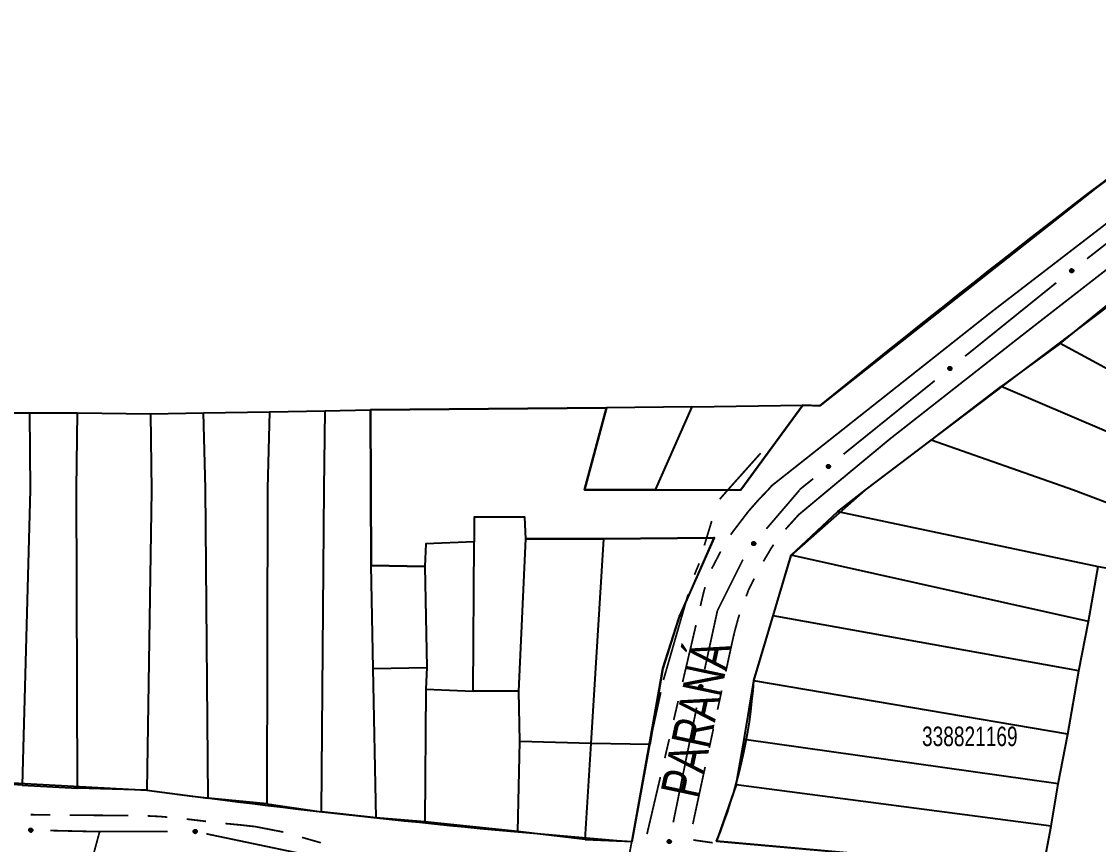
# Model space of a CAD drawing. Extents: x 203614 to 206284, y 4847494 to 4848495.
# Drawn here: x 203718.2 to 203828.6, y 4847923.9 to 4848008.3 of the extents above; entities that cross this region are included whole.
import ezdxf

# ---------------------------------------------------------------- set-up
doc = ezdxf.new("R2010")
doc.units = 0
doc.header["$LTSCALE"] = 1.5
doc.header["$MEASUREMENT"] = 0
doc.linetypes.add('PHANTOMX2', pattern=[5, 2.5, -0.5, 0.5, -0.5, 0.5, -0.5])
for name, color, linetype in [('CD-MALHA-LOTES', 40, 'CONTINUOUS'), ('CD_TXT_QUADRA', 7, 'CONTINUOUS'), ('HD-VALAS-DRENOS', 170, 'CONTINUOUS'), ('RU-QUADRAS', 210, 'CONTINUOUS'), ('SV-EIXO-RUA-N-PAV', 6, 'CONTINUOUS'), ('SV-RUA-NAO-PAV-S-GUIA-C-GUIA', 7, 'PHANTOMX2'), ('SV-TXT-RUA-N-PAV-S-GUIA-C-GUIA', 7, 'CONTINUOUS')]:
    doc.layers.add(name, color=color, linetype=linetype)
doc.styles.add('ARIAL', font='ARIAL.TTF')

msp = doc.modelspace()

# ---------------------------------------------------------------- linework, layer by layer
at = {"layer": 'CD-MALHA-LOTES'}
for points in [[(203846.727266, 4848005.032799), (203828.272057, 4847991.216603), (203800, 4847968.878741), (203798.269735, 4847968.979589)], [(203824.634254, 4847975.28288), (203830.696265, 4847980.242707)], [(203824.634254, 4847975.28288), (203818.572243, 4847970.874145)], [(203847.780114, 4847962.745539), (203824.634254, 4847975.28288)], [(203811.408049, 4847965.363226), (203818.572243, 4847970.874145)], [(203845.192272, 4847959.44269), (203843.440266, 4847960.265626), (203818.572243, 4847970.874145)], [(203749.307964, 4847968.3745), (203753.946978, 4847968.475348)], [(203778.150532, 4847968.677044), (203753.946978, 4847968.475348)], [(203753.946978, 4847968.475348), (203754.047078, 4847952.534308)], [(203783.13286, 4847960.284731), (203775.898969, 4847960.284856), (203778.150532, 4847968.677044)], [(203786.873896, 4847968.777892), (203778.150532, 4847968.677044)], [(203786.873896, 4847968.777892), (203783.13286, 4847960.284731)], [(203786.873896, 4847968.777892), (203798.269735, 4847968.979589)], [(203798.269735, 4847968.979589), (203791.927493, 4847960.284579)], [(203711.84288, 4847968.172804), (203719.003098, 4847968.172804)], [(203719.003098, 4847968.172804), (203719.09928, 4847960.285836), (203718.253979, 4847930.0242)], [(203719.003098, 4847968.172804), (203723.944657, 4847968.172804)], [(203723.932204, 4847929.72001), (203723.843809, 4847960.407497), (203723.944657, 4847968.172804)], [(203723.944657, 4847968.172804), (203731.407419, 4847968.071955)], [(203731.407419, 4847968.071955), (203731.508267, 4847960.205801), (203731.029986, 4847929.517216)], [(203731.407419, 4847968.071955), (203736.853219, 4847968.172804)], [(203736.853219, 4847968.172804), (203743.610044, 4847968.273652)], [(203737.316593, 4847928.706041), (203737.054915, 4847960.407497), (203736.853219, 4847968.172804)], [(203743.610044, 4847968.273652), (203743.408348, 4847960.407497), (203743.349707, 4847928.097659)], [(203743.610044, 4847968.273652), (203749.307964, 4847968.3745)], [(203748.926536, 4847927.286484), (203749.207116, 4847960.407497), (203749.307964, 4847968.3745)], [(203801.856255, 4847958.063469), (203804.657173, 4847960.265626), (203811.408049, 4847965.363226)], [(203837.992645, 4847955.706396), (203826.011984, 4847960.265626), (203811.408049, 4847965.363226)], [(203783.13286, 4847960.284731), (203791.927493, 4847960.284579)], [(203769.864991, 4847955.272024), (203769.763595, 4847957.502755), (203764.592354, 4847957.502755), (203764.592354, 4847954.967833)], [(203797.051838, 4847953.581813), (203801.856255, 4847958.063469)], [(203801.856255, 4847958.063469), (203828.514533, 4847952.44123)], [(203769.155213, 4847939.656904), (203769.864991, 4847955.272024)], [(203769.864991, 4847955.272024), (203777.875345, 4847955.272024)], [(203776.557186, 4847934.282869), (203777.875345, 4847955.272024)], [(203777.875345, 4847955.272024), (203789.181097, 4847955.37342)], [(203789.181097, 4847955.37342), (203785.632206, 4847947.363067), (203783.908459, 4847941.989032), (203782.5903, 4847934.181472)], [(203764.592354, 4847954.967833), (203759.623906, 4847954.765039), (203759.52251, 4847952.432911)], [(203764.490957, 4847939.656904), (203764.592354, 4847954.967833)], [(203795.214886, 4847947.390262), (203797.051838, 4847953.581813)], [(203827.52495, 4847946.808938), (203797.051838, 4847953.581813)], [(203754.047078, 4847952.534308), (203759.52251, 4847952.432911)], [(203754.249872, 4847941.989032), (203754.047078, 4847952.534308)], [(203759.52251, 4847952.432911), (203759.725303, 4847942.090429)], [(203827.52495, 4847946.808938), (203828.514533, 4847952.44123)], [(203828.514533, 4847952.44123), (203837.294052, 4847950.885538)], [(203793.259449, 4847940.726974), (203795.214886, 4847947.390262)], [(203826.535143, 4847941.739872), (203795.214886, 4847947.390262)], [(203826.535143, 4847941.739872), (203827.52495, 4847946.808938)], [(203754.249872, 4847941.989032), (203759.725303, 4847942.090429)], [(203754.554062, 4847926.678103), (203754.249872, 4847941.989032)], [(203759.725303, 4847942.090429), (203759.623906, 4847939.859698)], [(203825.421585, 4847935.244508), (203826.535143, 4847941.739872)], [(203759.623906, 4847939.859698), (203759.52251, 4847926.272516)], [(203759.623906, 4847939.859698), (203764.490957, 4847939.656904)], [(203792.253127, 4847934.712358), (203793.259449, 4847940.726974)], [(203825.421585, 4847935.244508), (203793.259449, 4847940.726974)], [(203769.155213, 4847939.656904), (203764.490957, 4847939.656904)], [(203769.25661, 4847934.485663), (203769.155213, 4847939.656904)], [(203769.053816, 4847925.258547), (203769.25661, 4847934.485663)], [(203776.557186, 4847934.282869), (203769.25661, 4847934.485663)], [(203775.948804, 4847924.447372), (203776.557186, 4847934.282869)], [(203782.5903, 4847934.181472), (203776.557186, 4847934.282869)], [(203791.424274, 4847930.053977), (203792.253127, 4847934.712358)], [(203824.414888, 4847930.173354), (203792.253127, 4847934.712358)], [(203824.414888, 4847930.173354), (203825.421585, 4847935.244508)], [(203775.948804, 4847924.447372), (203780.765156, 4847924.244578), (203782.5903, 4847934.181472)], [(203718.253979, 4847930.0242), (203710.852007, 4847930.531185)], [(203718.253979, 4847930.0242), (203723.932204, 4847929.72001)], [(203791.424274, 4847930.053977), (203789.40915, 4847924.275182), (203822.859347, 4847921.322812)], [(203823.70459, 4847925.80981), (203791.424274, 4847930.053977)], [(203823.70459, 4847925.80981), (203824.414888, 4847930.173354)], [(203731.029986, 4847929.517216), (203723.932204, 4847929.72001)], [(203731.029986, 4847929.517216), (203737.316593, 4847928.706041)], [(203743.349707, 4847928.097659), (203737.316593, 4847928.706041)], [(203743.349707, 4847928.097659), (203748.926536, 4847927.286484)], [(203754.554062, 4847926.678103), (203748.926536, 4847927.286484)], [(203759.52251, 4847926.272516), (203754.554062, 4847926.678103)], [(203769.053816, 4847925.258547), (203759.52251, 4847926.272516)], [(203822.859347, 4847921.322812), (203823.70459, 4847925.80981)], [(203775.948804, 4847924.447372), (203769.053816, 4847925.258547)]]:
    msp.add_lwpolyline(points, dxfattribs=at)
at = {"layer": 'CD-MALHA-LOTES', "linetype": 'Continuous'}
for p in [(203789.181097, 4847955.37342), (203785.63, 4847947.36)]:
    msp.add_point(p, dxfattribs=at)
at = {"layer": 'HD-VALAS-DRENOS', "const_width": 0.18, "flags": 128}
for points in [[(203790.59, 4847960.29), (203793.94, 4847964.04)], [(203789.75, 4847959.33), (203790.59, 4847960.29)], [(203788.17, 4847954.59), (203788.93, 4847957.1)], [(203787.16, 4847951.59), (203787.64, 4847952.75)], [(203783.98, 4847940.8), (203786.5, 4847949.55)], [(203783.71, 4847939.55), (203782.33, 4847933.19), (203781.86, 4847930.56), (203780.14, 4847920.97)]]:
    msp.add_lwpolyline(points, dxfattribs=at)
at = {"layer": 'RU-QUADRAS', "linetype": 'Continuous'}
msp.add_lwpolyline([(203689.71, 4847931.75), (203731.03, 4847929.52, 0.0136883767), (203780.77, 4847924.24), (203783.91, 4847941.99), (203785.548148, 4847947.104451), (203789.181097, 4847955.37342), (203777.875345, 4847955.272024), (203769.864991, 4847955.272024), (203769.763595, 4847957.502755), (203764.592354, 4847957.502755), (203764.592354, 4847954.967833), (203759.623906, 4847954.765039), (203759.52251, 4847952.432911), (203754.047078, 4847952.534308), (203753.946978, 4847968.475348), (203778.150532, 4847968.677044), (203775.898969, 4847960.284856), (203783.13286, 4847960.284731), (203791.927493, 4847960.284579), (203798.269735, 4847968.979589), (203798.464263, 4847968.968771), (203800, 4847968.88, -0.0132372274), (203846.73, 4848005.03)], format="xyb", dxfattribs=at)
at = {"layer": 'RU-QUADRAS', "color": 6, "linetype": 'Continuous'}
msp.add_lwpolyline([(203789.42, 4847924.28, 0.0803050394), (203793.24, 4847940.75), (203797.06, 4847953.57), (203804.66, 4847960.27), (203837.48, 4847985.1), (203848.85, 4847994.33), (203855.67, 4847997.43, -0.0264637742), (203877.4, 4847972.6, -0.1219866151), (203877.99, 4847965.91), (203874.85, 4847952.72), (203864.03, 4847918.46), (203830.23, 4847920.62)], format="xyb", close=True, dxfattribs=at)
at = {"layer": 'SV-EIXO-RUA-N-PAV', "const_width": 0.18, "flags": 128}
for points in [[(203836.855892, 4847991.34377), (203827.387454, 4847983.971614)], [(203824.233292, 4847981.511725), (203814.891167, 4847973.980144)], [(203811.777126, 4847971.469617), (203802.435001, 4847963.938036)], [(203798.542449, 4847960.799878), (203797.91, 4847960.29)], [(203799.32096, 4847961.427509), (203798.542449, 4847960.799878)], [(203794.533486, 4847956.295914), (203797.785946, 4847960.093479)], [(203797.785946, 4847960.093479), (203797.92, 4847960.25)], [(203789.51, 4847947.9), (203792.124793, 4847953.129586)], [(203788.202247, 4847941.887432), (203789.477451, 4847947.750354)], [(203789.477451, 4847947.750354), (203789.51, 4847947.9)], [(203784.984723, 4847926.214426), (203787.380482, 4847937.972842)], [(203721.163495, 4847925.372894), (203725.162431, 4847925.280632)], [(203726.21, 4847925.28), (203723.074705, 4847913.696826)], [(203725.162431, 4847925.280632), (203725.19, 4847925.28)], [(203725.19, 4847925.28), (203733.162424, 4847925.281085)], [(203737.137439, 4847925.039251), (203748.88172, 4847922.575138)]]:
    msp.add_lwpolyline(points, dxfattribs=at)
at = {"layer": 'SV-EIXO-RUA-N-PAV', "flags": 128}
for points in [[(203825.990378, 4847982.744333), (203825.985025, 4847982.695718), (203825.970483, 4847982.655031), (203825.948587, 4847982.624587), (203825.922224, 4847982.602729), (203825.892734, 4847982.583406), (203825.858704, 4847982.570483), (203825.817757, 4847982.564507), (203825.768952, 4847982.569535), (203825.728251, 4847982.587171), (203825.697255, 4847982.60704), (203825.672881, 4847982.633218), (203825.654589, 4847982.662181), (203825.642334, 4847982.697973), (203825.636683, 4847982.739528), (203825.642926, 4847982.788481), (203825.657456, 4847982.828272), (203825.679408, 4847982.857163), (203825.705881, 4847982.881501), (203825.736224, 4847982.900868), (203825.769702, 4847982.91336), (203825.811552, 4847982.918975), (203825.859786, 4847982.912172), (203825.899638, 4847982.898134), (203825.92883, 4847982.876593), (203825.952204, 4847982.849991), (203825.971945, 4847982.820649), (203825.986359, 4847982.786981), (203825.990378, 4847982.744333)], [(203813.515093, 4847972.72936), (203813.510565, 4847972.680662), (203813.496715, 4847972.639734), (203813.475338, 4847972.608923), (203813.449349, 4847972.586622), (203813.420191, 4847972.566801), (203813.386384, 4847972.553304), (203813.345545, 4847972.546634), (203813.296662, 4847972.550834), (203813.255668, 4847972.567777), (203813.22434, 4847972.587119), (203813.199525, 4847972.61288), (203813.180745, 4847972.641528), (203813.167885, 4847972.677108), (203813.161531, 4847972.718561), (203813.166943, 4847972.767613), (203813.180797, 4847972.807644), (203813.202256, 4847972.836903), (203813.228312, 4847972.861686), (203813.258323, 4847972.881565), (203813.291584, 4847972.894623), (203813.333333, 4847972.900946), (203813.381676, 4847972.894962), (203813.42176, 4847972.881601), (203813.451313, 4847972.860558), (203813.475134, 4847972.834356), (203813.49537, 4847972.805352), (203813.510352, 4847972.771934), (203813.515093, 4847972.72936)], [(203801.058927, 4847962.687253), (203801.054399, 4847962.638554), (203801.040549, 4847962.597626), (203801.019172, 4847962.566815), (203800.993183, 4847962.544514), (203800.964025, 4847962.524693), (203800.930218, 4847962.511196), (203800.889379, 4847962.504527), (203800.840496, 4847962.508726), (203800.799502, 4847962.52567), (203800.768173, 4847962.545011), (203800.743359, 4847962.570773), (203800.724578, 4847962.599421), (203800.711719, 4847962.635001), (203800.705365, 4847962.676454), (203800.710777, 4847962.725505), (203800.724631, 4847962.765536), (203800.74609, 4847962.794795), (203800.772146, 4847962.819579), (203800.802157, 4847962.839457), (203800.835418, 4847962.852515), (203800.877167, 4847962.858838), (203800.92551, 4847962.852855), (203800.965594, 4847962.839493), (203800.995146, 4847962.818451), (203801.018968, 4847962.792248), (203801.039204, 4847962.763245), (203801.054186, 4847962.729827), (203801.058927, 4847962.687253)], [(203793.055431, 4847954.739367), (203793.05097, 4847954.788071), (203793.057096, 4847954.830843), (203793.072472, 4847954.865046), (203793.093941, 4847954.891727), (203793.118979, 4847954.916549), (203793.149744, 4847954.936006), (203793.188674, 4847954.950037), (203793.237499, 4847954.954855), (203793.280902, 4847954.9457), (203793.315241, 4847954.932419), (203793.344351, 4847954.911635), (203793.368058, 4847954.886907), (203793.387211, 4847954.854282), (203793.401045, 4847954.814692), (203793.404702, 4847954.765479), (203793.398409, 4847954.723588), (203793.382667, 4847954.690896), (203793.361586, 4847954.661762), (203793.335721, 4847954.636727), (203793.305411, 4847954.617802), (203793.265525, 4847954.603945), (203793.216904, 4847954.60098), (203793.175051, 4847954.606779), (203793.142146, 4847954.622058), (203793.113932, 4847954.643458), (203793.08873, 4847954.668268), (203793.067884, 4847954.698379), (203793.055431, 4847954.739367)], [(203787.681897, 4847940.012998), (203787.654874, 4847940.053763), (203787.639984, 4847940.094324), (203787.637303, 4847940.131728), (203787.643552, 4847940.165399), (203787.653825, 4847940.199127), (203787.671684, 4847940.230846), (203787.699304, 4847940.261659), (203787.740006, 4847940.289055), (203787.78256, 4847940.301577), (203787.81909, 4847940.306168), (203787.854576, 4847940.301673), (203787.887173, 4847940.291145), (203787.919507, 4847940.271504), (203787.950461, 4847940.243209), (203787.977017, 4847940.201614), (203787.991342, 4847940.161749), (203787.992985, 4847940.125501), (203787.988241, 4847940.089855), (203787.977341, 4847940.055548), (203787.95963, 4847940.024513), (203787.931085, 4847939.993399), (203787.889684, 4847939.967732), (203787.850086, 4847939.952991), (203787.813872, 4847939.950839), (203787.778883, 4847939.9563), (203787.74493, 4847939.966192), (203787.712298, 4847939.982817), (203787.681897, 4847940.012998)], [(203719.022924, 4847925.532391), (203719.057814, 4847925.566665), (203719.094809, 4847925.588988), (203719.131023, 4847925.598725), (203719.165268, 4847925.598985), (203719.200333, 4847925.595306), (203719.234866, 4847925.583796), (203719.270365, 4847925.562531), (203719.304993, 4847925.527774), (203719.325369, 4847925.488373), (203719.336815, 4847925.45338), (203719.339143, 4847925.417687), (203719.334997, 4847925.383683), (203719.321856, 4847925.348207), (203719.299955, 4847925.312442), (203719.264162, 4847925.278469), (203719.227743, 4847925.256833), (203719.192467, 4847925.248335), (203719.156569, 4847925.246222), (203719.120816, 4847925.250408), (203719.086982, 4847925.261901), (203719.051013, 4847925.284017), (203719.017949, 4847925.319789), (203718.995955, 4847925.355866), (203718.986964, 4847925.391013), (203718.98568, 4847925.426402), (203718.988943, 4847925.461616), (203718.999067, 4847925.496812), (203719.022924, 4847925.532391)], [(203735.871986, 4847925.417238), (203735.91255, 4847925.444561), (203735.953001, 4847925.459748), (203735.990385, 4847925.462705), (203736.024101, 4847925.456704), (203736.057903, 4847925.446679), (203736.089752, 4847925.429053), (203736.120768, 4847925.401661), (203736.148462, 4847925.361161), (203736.161297, 4847925.318701), (203736.166156, 4847925.282205), (203736.161923, 4847925.246688), (203736.151634, 4847925.214014), (203736.132232, 4847925.181536), (203736.104165, 4847925.150375), (203736.062767, 4847925.123514), (203736.023008, 4847925.108896), (203735.986774, 4847925.106986), (203735.951094, 4847925.111468), (203735.916707, 4847925.122116), (203735.885543, 4847925.139598), (203735.85422, 4847925.167913), (203735.828249, 4847925.209125), (203735.813217, 4847925.248613), (203735.810799, 4847925.284811), (203735.816002, 4847925.319839), (203735.825644, 4847925.353864), (203735.842029, 4847925.386617), (203735.871986, 4847925.417238)], [(203784.44888, 4847924.13588), (203784.421322, 4847924.176285), (203784.405899, 4847924.216646), (203784.402726, 4847924.254012), (203784.408531, 4847924.287763), (203784.418358, 4847924.321622), (203784.435799, 4847924.353574), (203784.46301, 4847924.384749), (203784.503348, 4847924.412678), (203784.545733, 4847924.425759), (203784.5822, 4847924.430831), (203784.617742, 4847924.426804), (203784.650474, 4847924.416706), (203784.683065, 4847924.397492), (203784.714388, 4847924.369607), (203784.74149, 4847924.328366), (203784.756338, 4847924.288693), (203784.758459, 4847924.25247), (203784.754185, 4847924.216765), (203784.743737, 4847924.182317), (203784.726437, 4847924.151052), (203784.698304, 4847924.119564), (203784.657245, 4847924.093354), (203784.617845, 4847924.078093), (203784.581661, 4847924.075464), (203784.546604, 4847924.080464), (203784.512523, 4847924.089908), (203784.479675, 4847924.106102), (203784.44888, 4847924.13588)]]:
    msp.add_lwpolyline(points, close=True, dxfattribs=at)
for points in [[(203825.811552, 4847982.918975), (203825.636683, 4847982.739528)], [(203825.833579, 4847982.912008), (203825.641597, 4847982.721025)], [(203825.859786, 4847982.912172), (203825.642334, 4847982.697973)], [(203825.769702, 4847982.91336), (203825.642926, 4847982.788481)], [(203825.787744, 4847982.910907), (203825.645641, 4847982.769137)], [(203825.877385, 4847982.90461), (203825.651549, 4847982.68381)], [(203825.899638, 4847982.898134), (203825.654589, 4847982.662181)], [(203825.749929, 4847982.903946), (203825.654953, 4847982.812704)], [(203825.736224, 4847982.900868), (203825.657456, 4847982.828272)], [(203825.911023, 4847982.885838), (203825.665808, 4847982.649949)], [(203825.92883, 4847982.876593), (203825.672881, 4847982.633218)], [(203825.938202, 4847982.862037), (203825.68485, 4847982.623271)], [(203825.952204, 4847982.849991), (203825.697255, 4847982.60704)], [(203825.959759, 4847982.832129), (203825.717774, 4847982.598755)], [(203825.971945, 4847982.820649), (203825.728251, 4847982.587171)], [(203825.975333, 4847982.801021), (203825.752489, 4847982.580821)], [(203825.986359, 4847982.786981), (203825.768952, 4847982.569535)], [(203825.986601, 4847982.76656), (203825.79498, 4847982.57067)], [(203825.990378, 4847982.744333), (203825.817757, 4847982.564507)], [(203825.986386, 4847982.717971), (203825.843807, 4847982.572371)], [(203825.985025, 4847982.695718), (203825.858704, 4847982.570483)], [(203825.976836, 4847982.672489), (203825.882098, 4847982.583161)], [(203825.970483, 4847982.655031), (203825.892734, 4847982.583406)], [(203813.333333, 4847972.900946), (203813.161531, 4847972.718561)], [(203813.355475, 4847972.894353), (203813.166757, 4847972.700144)], [(203813.291584, 4847972.894623), (203813.166943, 4847972.767613)], [(203813.381676, 4847972.894962), (203813.167885, 4847972.677108)], [(203813.309665, 4847972.892476), (203813.169985, 4847972.748317)], [(203813.3994, 4847972.887699), (203813.177339, 4847972.663103)], [(203813.271974, 4847972.884875), (203813.178558, 4847972.792036)], [(203813.42176, 4847972.881601), (203813.180745, 4847972.641528)], [(203813.258323, 4847972.881565), (203813.180797, 4847972.807644)], [(203813.433352, 4847972.8695), (203813.192169, 4847972.629489)], [(203813.451313, 4847972.860558), (203813.199525, 4847972.61288)], [(203813.46093, 4847972.846163), (203813.211661, 4847972.603137)], [(203813.475134, 4847972.834356), (203813.22434, 4847972.587119)], [(203813.482991, 4847972.816624), (203813.244996, 4847972.579182)], [(203813.49537, 4847972.805352), (203813.255668, 4847972.567777)], [(203813.49909, 4847972.785785), (203813.28001, 4847972.56184)], [(203813.510352, 4847972.771934), (203813.296662, 4847972.550834)], [(203813.51094, 4847972.75152), (203813.322666, 4847972.55241)], [(203813.515093, 4847972.72936), (203813.345545, 4847972.546634)], [(203813.511549, 4847972.702934), (203813.371458, 4847972.554938)], [(203813.510565, 4847972.680662), (203813.386384, 4847972.553304)], [(203813.50277, 4847972.657297), (203813.40956, 4847972.566376)], [(203813.496715, 4847972.639734), (203813.420191, 4847972.566801)], [(203800.877167, 4847962.858838), (203800.705365, 4847962.676454)], [(203800.899309, 4847962.852245), (203800.710591, 4847962.658036)], [(203800.835418, 4847962.852515), (203800.710777, 4847962.725505)], [(203800.92551, 4847962.852855), (203800.711719, 4847962.635001)], [(203800.853499, 4847962.850368), (203800.713819, 4847962.70621)], [(203800.943233, 4847962.845592), (203800.721172, 4847962.620996)], [(203800.815808, 4847962.842767), (203800.722392, 4847962.749928)], [(203800.965594, 4847962.839493), (203800.724578, 4847962.599421)], [(203800.802157, 4847962.839457), (203800.724631, 4847962.765536)], [(203800.977186, 4847962.827392), (203800.736003, 4847962.587381)], [(203800.995146, 4847962.818451), (203800.743359, 4847962.570773)], [(203801.004764, 4847962.804055), (203800.755495, 4847962.56103)], [(203801.018968, 4847962.792248), (203800.768173, 4847962.545011)], [(203801.026825, 4847962.774517), (203800.788829, 4847962.537075)], [(203801.039204, 4847962.763245), (203800.799502, 4847962.52567)], [(203801.042924, 4847962.743677), (203800.823844, 4847962.519732)], [(203801.054186, 4847962.729827), (203800.840496, 4847962.508726)], [(203801.054774, 4847962.709412), (203800.8665, 4847962.510303)], [(203801.058927, 4847962.687253), (203800.889379, 4847962.504527)], [(203801.055383, 4847962.660827), (203800.915292, 4847962.512831)], [(203801.054399, 4847962.638554), (203800.930218, 4847962.511196)], [(203801.046604, 4847962.615189), (203800.953394, 4847962.524269)], [(203801.040549, 4847962.597626), (203800.964025, 4847962.524693)], [(203793.05097, 4847954.788071), (203793.149744, 4847954.936006)], [(203793.054079, 4847954.765995), (203793.164718, 4847954.937131)], [(203793.054357, 4847954.812468), (203793.129353, 4847954.918912)], [(203793.055431, 4847954.739367), (203793.188674, 4847954.950037)], [(203793.057096, 4847954.830843), (203793.118979, 4847954.916549)], [(203793.06357, 4847954.718342), (203793.212223, 4847954.948546)], [(203793.067884, 4847954.698379), (203793.237499, 4847954.954855)], [(203793.081491, 4847954.686824), (203793.255884, 4847954.947083)], [(203793.08873, 4847954.668268), (203793.280902, 4847954.9457)], [(203793.102962, 4847954.659452), (203793.293481, 4847954.936441)], [(203793.113932, 4847954.643458), (203793.315241, 4847954.932419)], [(203793.130057, 4847954.63445), (203793.330637, 4847954.918992)], [(203793.142146, 4847954.622058), (203793.344351, 4847954.911635)], [(203793.16144, 4847954.616554), (203793.354622, 4847954.896653)], [(203793.175051, 4847954.606779), (203793.368058, 4847954.886907)], [(203793.19815, 4847954.604876), (203793.375355, 4847954.86632)], [(203793.216904, 4847954.60098), (203793.387211, 4847954.854282)], [(203793.24255, 4847954.606374), (203793.392537, 4847954.831842)], [(203793.265525, 4847954.603945), (203793.401045, 4847954.814692)], [(203793.287243, 4847954.616604), (203793.39818, 4847954.783891)], [(203793.305411, 4847954.617802), (203793.404702, 4847954.765479)], [(203793.322906, 4847954.630974), (203793.397753, 4847954.739342)], [(203793.335721, 4847954.636727), (203793.398409, 4847954.723588)], [(203787.639984, 4847940.094324), (203787.653825, 4847940.199127)], [(203787.646286, 4847940.076848), (203787.661837, 4847940.206126)], [(203787.654874, 4847940.053763), (203787.671684, 4847940.230846)], [(203787.66808, 4847940.035801), (203787.684334, 4847940.238936)], [(203787.681897, 4847940.012998), (203787.699304, 4847940.261659)], [(203787.699033, 4847939.998347), (203787.720744, 4847940.271513)], [(203787.712298, 4847939.982817), (203787.740006, 4847940.289055)], [(203787.729757, 4847939.979097), (203787.759878, 4847940.29093)], [(203787.74493, 4847939.966192), (203787.78256, 4847940.301577)], [(203787.761641, 4847939.96518), (203787.798025, 4847940.29939)], [(203787.778883, 4847939.9563), (203787.81909, 4847940.306168)], [(203787.797351, 4847939.956016), (203787.839013, 4847940.301647)], [(203787.813872, 4847939.950839), (203787.854576, 4847940.301673)], [(203787.833468, 4847939.955143), (203787.870723, 4847940.293353)], [(203787.850086, 4847939.952991), (203787.887173, 4847940.291145)], [(203787.871325, 4847939.962269), (203787.90336, 4847940.27648)], [(203787.889684, 4847939.967732), (203787.919507, 4847940.271504)], [(203787.909706, 4847939.984643), (203787.934837, 4847940.254273)], [(203787.931085, 4847939.993399), (203787.950461, 4847940.243209)], [(203787.944203, 4847940.014843), (203787.962544, 4847940.214732)], [(203787.95963, 4847940.024513), (203787.977017, 4847940.201614)], [(203787.968787, 4847940.044407), (203787.983294, 4847940.175308)], [(203787.977341, 4847940.055548), (203787.991342, 4847940.161749)], [(203718.98568, 4847925.426402), (203719.336815, 4847925.45338)], [(203718.986964, 4847925.391013), (203719.339143, 4847925.417687)], [(203718.988909, 4847925.408216), (203719.336161, 4847925.432961)], [(203718.988943, 4847925.461616), (203719.325369, 4847925.488373)], [(203718.991123, 4847925.445017), (203719.32616, 4847925.472774)], [(203718.998731, 4847925.478963), (203719.310609, 4847925.50862)], [(203718.999067, 4847925.496812), (203719.304993, 4847925.527774)], [(203719.011795, 4847925.512784), (203719.284112, 4847925.543353)], [(203719.022924, 4847925.532391), (203719.270365, 4847925.562531)], [(203719.042688, 4847925.550288), (203719.245213, 4847925.572913)], [(203719.057814, 4847925.566665), (203719.234866, 4847925.583796)], [(203719.078848, 4847925.579481), (203719.208727, 4847925.588769)], [(203719.094809, 4847925.588988), (203719.200333, 4847925.595306)], [(203735.871986, 4847925.417238), (203736.120768, 4847925.401661)], [(203735.894686, 4847925.431223), (203736.097936, 4847925.416463)], [(203735.91255, 4847925.444561), (203736.089752, 4847925.429053)], [(203735.935572, 4847925.453318), (203736.064961, 4847925.438719)], [(203735.953001, 4847925.459748), (203736.057903, 4847925.446679)], [(203718.994911, 4847925.37259), (203719.334041, 4847925.400253)], [(203718.995955, 4847925.355866), (203719.334997, 4847925.383683)], [(203719.009099, 4847925.336776), (203719.323674, 4847925.365005)], [(203719.017949, 4847925.319789), (203719.321856, 4847925.348207)], [(203719.038355, 4847925.303344), (203719.30785, 4847925.329883)], [(203719.051013, 4847925.284017), (203719.299955, 4847925.312442)], [(203719.074558, 4847925.275211), (203719.274292, 4847925.295171)], [(203719.086982, 4847925.261901), (203719.264162, 4847925.278469)], [(203719.108253, 4847925.25669), (203719.239527, 4847925.26731)], [(203719.120816, 4847925.250408), (203719.227743, 4847925.256833)], [(203735.810799, 4847925.284811), (203736.161923, 4847925.246688)], [(203735.813217, 4847925.248613), (203736.151634, 4847925.214014)], [(203735.815246, 4847925.265246), (203736.153722, 4847925.23048)], [(203735.815854, 4847925.301369), (203736.161782, 4847925.26225)], [(203735.816002, 4847925.319839), (203736.166156, 4847925.282205)], [(203735.822651, 4847925.227443), (203736.137089, 4847925.197719)], [(203735.824755, 4847925.337146), (203736.159224, 4847925.30322)], [(203735.825644, 4847925.353864), (203736.161297, 4847925.318701)], [(203735.828249, 4847925.209125), (203736.132232, 4847925.181536)], [(203735.838437, 4847925.369131), (203736.150484, 4847925.341303)], [(203735.842029, 4847925.386617), (203736.148462, 4847925.361161)], [(203735.845306, 4847925.189228), (203736.115114, 4847925.16608)], [(203735.85422, 4847925.167913), (203736.104165, 4847925.150375)], [(203735.857461, 4847925.399995), (203736.13078, 4847925.380293)], [(203735.87576, 4847925.154954), (203736.075778, 4847925.138083)], [(203735.885543, 4847925.139598), (203736.062767, 4847925.123514)], [(203735.905503, 4847925.130588), (203736.036508, 4847925.117044)], [(203735.916707, 4847925.122116), (203736.023008, 4847925.108896)], [(203784.405899, 4847924.216646), (203784.418358, 4847924.321622)], [(203784.412431, 4847924.199255), (203784.426278, 4847924.328727)], [(203784.421322, 4847924.176285), (203784.435799, 4847924.353574)], [(203784.434763, 4847924.158499), (203784.448341, 4847924.361831)], [(203784.44888, 4847924.13588), (203784.46301, 4847924.384749)], [(203784.466207, 4847924.121456), (203784.484319, 4847924.394884)], [(203784.479675, 4847924.106102), (203784.503348, 4847924.412678)], [(203784.497182, 4847924.102612), (203784.523194, 4847924.414815)], [(203784.512523, 4847924.089908), (203784.545733, 4847924.425759)], [(203784.529246, 4847924.089116), (203784.561226, 4847924.423776)], [(203784.546604, 4847924.080464), (203784.5822, 4847924.430831)], [(203784.565074, 4847924.080423), (203784.60218, 4847924.426573)], [(203784.581661, 4847924.075464), (203784.617742, 4847924.426804)], [(203784.601199, 4847924.080026), (203784.633997, 4847924.418697)], [(203784.617845, 4847924.078093), (203784.650474, 4847924.416706)], [(203784.638959, 4847924.08765), (203784.666853, 4847924.402255)], [(203784.657245, 4847924.093354), (203784.683065, 4847924.397492)], [(203784.677042, 4847924.110527), (203784.69862, 4847924.380464)], [(203784.698304, 4847924.119564), (203784.714388, 4847924.369607)], [(203784.711138, 4847924.141179), (203784.726845, 4847924.341292)], [(203784.726437, 4847924.151052), (203784.74149, 4847924.328366)], [(203784.735331, 4847924.171064), (203784.748113, 4847924.302145)], [(203784.743737, 4847924.182317), (203784.756338, 4847924.288693)]]:
    msp.add_lwpolyline(points, dxfattribs=at)
at = {"layer": 'SV-RUA-NAO-PAV-S-GUIA-C-GUIA', "const_width": 0.18, "flags": 128}
for points in [[(204119.02, 4848151.17), (204107.04, 4848146.8), (204100.09, 4848143.69), (204091.45, 4848139.91), (204069.99, 4848128.26), (204062.88, 4848124.59), (204055.24, 4848120.91), (204022.26, 4848104.97), (203992.56, 4848090.04), (203962.62, 4848077.35), (203958.88, 4848074.95), (203955.79, 4848072.98), (203967.36, 4848050.61), (203975.38, 4848035.94), (203982.98, 4848022.62), (203980.61, 4848021.34), (203970.2, 4848040.58), (203953.24, 4848070.46), (203946.19, 4848065.62), (203941.45, 4848061.6), (203936.74, 4848056.82), (203931.92, 4848052.33), (203917.4, 4848035.87), (203895.95, 4848012.89), (203891.51, 4848008.61), (203885.31, 4848003.86), (203878.69, 4848001.42), (203873.2, 4848000.39), (203868.56, 4848000.42), (203860.64, 4848000.43), (203868.16, 4847984.98), (203867.8, 4847984.35), (203867.57, 4847983.94), (203857.56, 4847999.65), (203852.72, 4847998.8), (203848.53, 4847996.52), (203844.59, 4847994.07), (203838.97, 4847990.57), (203834.3, 4847986.68), (203820.47, 4847975.92), (203807.26, 4847965.56), (203800.9, 4847960.29)], [(203794.71, 4847960.29), (203795.09, 4847960.72), (203817.57, 4847978.5), (203846.56, 4848000.79), (203849.59, 4848002.26), (203851.39, 4848002.86), (203854.47, 4848003.54), (203858.54, 4848003.56), (203864.73, 4848003.48), (203870.67, 4848003.44), (203874.36, 4848004.53), (203879.22, 4848006.66), (203884.67, 4848010.05), (203888.71, 4848013.27), (203899.56, 4848024.12), (203921.87, 4848047.31), (203935.63, 4848063.57), (203939.91, 4848068.89), (203945.56, 4848073.92), (203951.93, 4848077.46), (203956.26, 4848083.73)], [(203794.019061, 4847959.567087), (203793.673252, 4847959.205274)], [(203794.71, 4847960.29), (203794.019061, 4847959.567087)], [(203800.9, 4847960.29), (203798.595952, 4847958.368709)], [(203793.673252, 4847959.205274), (203792.682962, 4847958.079285)], [(203792.681822, 4847958.077988), (203791.469146, 4847956.489747)], [(203792.682962, 4847958.079285), (203792.681822, 4847958.077988)], [(203797.83, 4847957.73), (203796.489185, 4847956.242392)], [(203798.595952, 4847958.368709), (203797.83, 4847957.73)], [(203791.469146, 4847956.489747), (203790.986353, 4847955.857433)], [(203790.986353, 4847955.857433), (203790.875588, 4847955.685595)], [(203794.987404, 4847954.243431), (203794.226684, 4847952.958495)], [(203795.267643, 4847954.665658), (203794.987404, 4847954.243431)], [(203789.383748, 4847953.086317), (203788.928741, 4847952.216227)], [(203789.847152, 4847953.972464), (203789.383748, 4847953.086317)], [(203788.928741, 4847952.216227), (203788.922237, 4847952.199314)], [(203793.285959, 4847951.194754), (203792.836549, 4847950.301428)], [(203788.09, 4847949.75), (203787.768312, 4847948.37675)], [(203788.249672, 4847950.317542), (203788.09, 4847949.75)], [(203792.7, 4847950.03), (203792.460913, 4847949.376184)], [(203792.836549, 4847950.301428), (203792.7, 4847950.03)], [(203791.77404, 4847947.497832), (203791.669193, 4847947.211113)], [(203787.312155, 4847946.429465), (203785.943682, 4847940.587609)], [(203791.48625, 4847946.540921), (203791.273028, 4847945.759807)], [(203791.669193, 4847947.211113), (203791.48625, 4847946.540921)], [(203791.230089, 4847945.574408), (203791.06, 4847944.84)], [(203791.273028, 4847945.759807), (203791.230089, 4847945.574408)], [(203791.06, 4847944.84), (203790.371703, 4847941.667657)], [(203789.947634, 4847939.713133), (203789.523565, 4847937.758609)], [(203785.487525, 4847938.640323), (203785.031368, 4847936.693038)], [(203789.099495, 4847935.804084), (203788.675426, 4847933.84956)], [(203784.57521, 4847934.745753), (203784.119053, 4847932.798467)], [(203783.662895, 4847930.851182), (203783.59, 4847930.54)], [(203788.039322, 4847930.917774), (203787.94, 4847930.46)], [(203788.251357, 4847931.895036), (203788.039322, 4847930.917774)], [(203783.59, 4847930.54), (203782.294417, 4847925.009327)], [(203787.94, 4847930.46), (203786.987478, 4847926.029664)], [(203721.139202, 4847926.979521), (203719.139294, 4847926.998729)], [(203729.138833, 4847926.902689), (203723.13911, 4847926.960313)], [(203732.354725, 4847926.814684), (203731.138421, 4847926.870523)], [(203733.134057, 4847926.745292), (203732.354725, 4847926.814684)], [(203737.110531, 4847926.315396), (203735.124229, 4847926.549071)], [(203739.135193, 4847926.089188), (203739.098152, 4847926.093284)], [(203740.093501, 4847925.99698), (203739.135193, 4847926.089188)], [(203740.634449, 4847925.94493), (203740.093501, 4847925.99698)], [(203741.088289, 4847925.895224), (203740.634449, 4847925.94493)], [(203742.130303, 4847925.781098), (203741.088289, 4847925.895224)], [(203743.06459, 4847925.599593), (203742.130303, 4847925.781098)], [(203745.027885, 4847925.218182), (203743.06459, 4847925.599593)], [(203748.874248, 4847924.120817), (203746.951501, 4847924.671313)], [(203787.040497, 4847924.404176), (203789.020369, 4847924.121144)]]:
    msp.add_lwpolyline(points, dxfattribs=at)

# ---------------------------------------------------------------- texts
at = {"layer": 'CD_TXT_QUADRA', "style": 'ARIAL', "width": 0.7}
msp.add_text('338821169', height=2, dxfattribs=at).set_placement((203810.478807, 4847934.024126))
at = {"layer": 'SV-TXT-RUA-N-PAV-S-GUIA-C-GUIA', "style": 'ARIAL', "width": 0.7}
msp.add_text('PARANÁ', height=4, rotation=78, dxfattribs=at).set_placement((203787.58, 4847928.54, 8.92))

doc.saveas('drawing.dxf')
